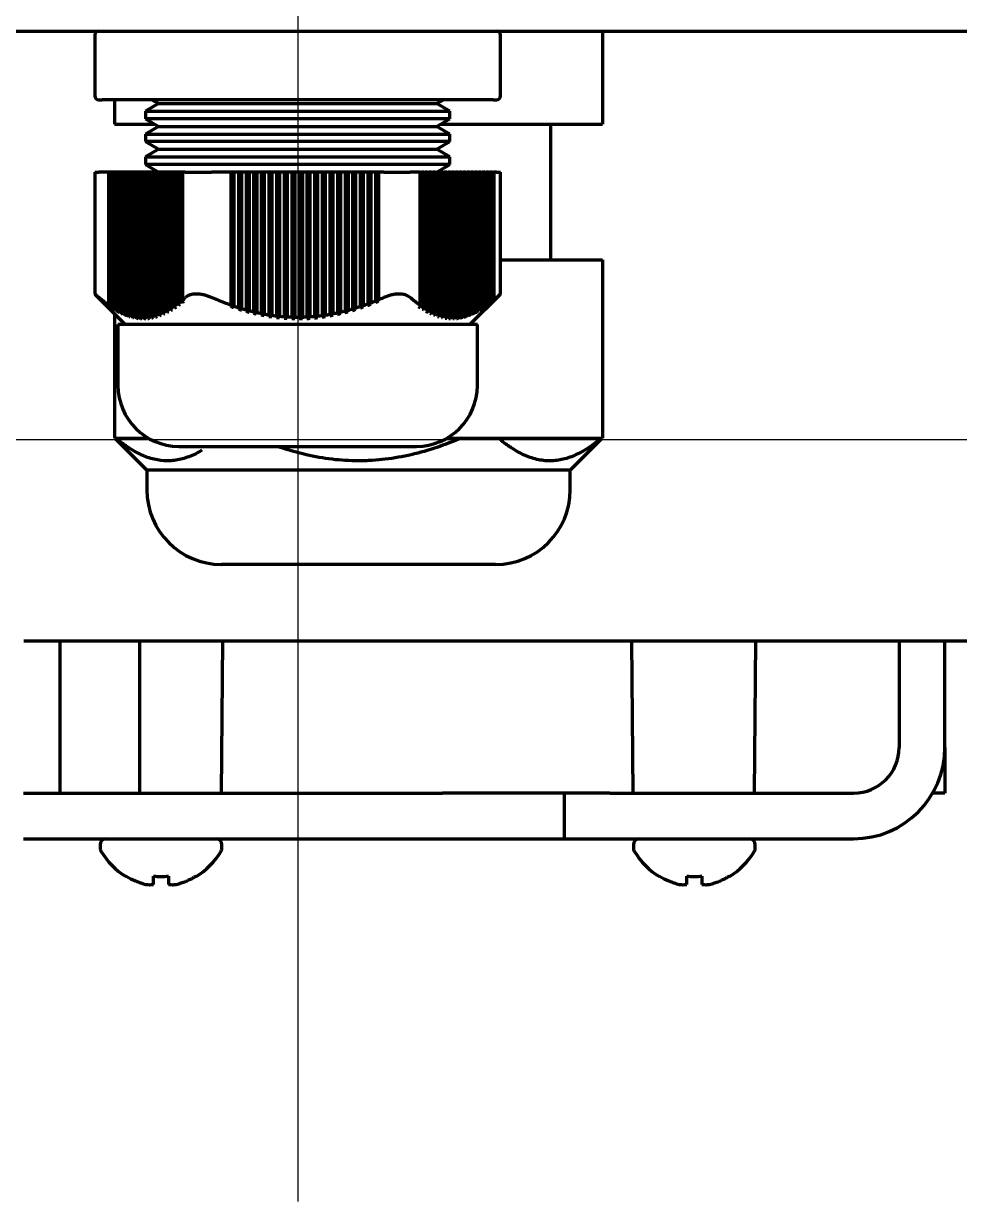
# Model space of a CAD drawing. Header units: inches. Extents: x 904 to 7172, y 213 to 5528.
# Drawn here: x 6300.6 to 6362.1, y 1959.9 to 2037.2 of the extents above; entities that cross this region are included whole.
import ezdxf

# ---------------------------------------------------------------- set-up
doc = ezdxf.new("R2010")
doc.units = ezdxf.units.IN

# ---------------------------------------------------------------- blocks, each defined once
blk = doc.blocks.new('A$C29D5572B')
at = {"color": 1}
for p, q in [((0, 50), (0, -50)), ((-50, 0), (50, 0))]:
    blk.add_line(p, q, dxfattribs=at)
blk = doc.blocks.new('A$C0F8E2EAE')
blk.add_blockref('A$C29D5572B', (0, 0))

msp = doc.modelspace()

# ---------------------------------------------------------------- linework, layer by layer
at = {"linetype": 'Continuous', "lineweight": 70}
for p, q in [((6250.639, 2036.722), (7128.639, 2036.722)), ((6305.322, 2036.472), (6305.322, 2032.472)), ((6331.955, 2032.472), (6331.955, 2036.472)), ((6338.66, 2036.722), (6338.66, 2030.622)), ((6305.572, 2032.222), (6305.807, 2032.222)), ((6311.465, 2032.222), (6305.807, 2032.222)), ((6306.617, 2032.222), (6306.617, 2030.622)), ((6309.072, 2032.222), (6309.505, 2031.972)), ((6312.981, 2032.222), (6311.465, 2032.222)), ((6324.297, 2032.222), (6312.981, 2032.222)), ((6325.812, 2032.222), (6324.297, 2032.222)), ((6331.47, 2032.222), (6325.812, 2032.222)), ((6327.773, 2031.972), (6328.206, 2032.222)), ((6331.47, 2032.222), (6331.705, 2032.222)), ((6309.505, 2031.972), (6308.639, 2031.472)), ((6308.639, 2031.472), (6308.639, 2030.972)), ((6308.639, 2031.472), (6318.639, 2031.472)), ((6309.505, 2031.972), (6327.773, 2031.972)), ((6318.639, 2031.472), (6328.639, 2031.472)), ((6328.639, 2031.472), (6327.773, 2031.972)), ((6328.639, 2030.972), (6328.639, 2031.472)), ((6328.639, 2030.972), (6308.639, 2030.972)), ((6308.639, 2030.972), (6309.505, 2030.472)), ((6327.773, 2030.472), (6328.639, 2030.972)), ((6306.617, 2030.622), (6309.245, 2030.622)), ((6309.505, 2030.472), (6308.639, 2029.972)), ((6308.639, 2029.972), (6308.639, 2029.472)), ((6308.639, 2029.972), (6318.639, 2029.972)), ((6309.505, 2030.472), (6327.773, 2030.472)), ((6318.639, 2029.972), (6328.639, 2029.972)), ((6328.639, 2029.972), (6327.773, 2030.472)), ((6328.033, 2030.622), (6338.66, 2030.622)), ((6328.639, 2029.472), (6328.639, 2029.972)), ((6335.264, 2021.722), (6335.264, 2030.622)), ((6308.639, 2029.472), (6309.505, 2028.972)), ((6328.639, 2029.472), (6308.639, 2029.472)), ((6327.773, 2028.972), (6328.639, 2029.472)), ((6309.505, 2028.972), (6308.639, 2028.472)), ((6308.639, 2028.472), (6308.639, 2027.972)), ((6308.639, 2028.472), (6318.639, 2028.472)), ((6309.505, 2028.972), (6327.773, 2028.972)), ((6318.639, 2028.472), (6328.639, 2028.472)), ((6328.639, 2028.472), (6327.773, 2028.972)), ((6328.639, 2027.972), (6328.639, 2028.472)), ((6308.639, 2027.972), (6309.505, 2027.472)), ((6328.639, 2027.972), (6308.639, 2027.972)), ((6327.773, 2027.472), (6328.639, 2027.972)), ((6305.322, 2027.472), (6305.59, 2027.472)), ((6305.322, 2027.472), (6305.322, 2019.472)), ((6306.223, 2027.472), (6305.59, 2027.472)), ((6306.31, 2027.472), (6306.223, 2027.472)), ((6306.223, 2027.472), (6306.223, 2018.747)), ((6306.323, 2027.472), (6306.31, 2027.472)), ((6306.31, 2027.472), (6306.31, 2018.653)), ((6306.473, 2027.472), (6306.323, 2027.472)), ((6306.323, 2027.472), (6306.323, 2018.678)), ((6306.56, 2027.472), (6306.473, 2027.472)), ((6306.473, 2027.472), (6306.473, 2018.581)), ((6306.573, 2027.472), (6306.56, 2027.472)), ((6306.56, 2027.472), (6306.56, 2018.486)), ((6306.723, 2027.472), (6306.573, 2027.472)), ((6306.573, 2027.472), (6306.573, 2018.52)), ((6306.81, 2027.472), (6306.723, 2027.472)), ((6306.723, 2027.472), (6306.723, 2018.434)), ((6306.823, 2027.472), (6306.81, 2027.472)), ((6306.81, 2027.472), (6306.81, 2018.337)), ((6306.973, 2027.472), (6306.823, 2027.472)), ((6306.823, 2027.472), (6306.823, 2018.38)), ((6307.06, 2027.472), (6306.973, 2027.472)), ((6306.973, 2027.472), (6306.973, 2018.305)), ((6307.073, 2027.472), (6307.06, 2027.472)), ((6307.06, 2027.472), (6307.06, 2018.208)), ((6307.223, 2027.472), (6307.073, 2027.472)), ((6307.073, 2027.472), (6307.073, 2018.259)), ((6307.31, 2027.472), (6307.223, 2027.472)), ((6307.223, 2027.472), (6307.223, 2018.196)), ((6307.323, 2027.472), (6307.31, 2027.472)), ((6307.31, 2027.472), (6307.31, 2018.098)), ((6307.473, 2027.472), (6307.323, 2027.472)), ((6307.323, 2027.472), (6307.323, 2018.158)), ((6307.56, 2027.472), (6307.473, 2027.472)), ((6307.473, 2027.472), (6307.473, 2018.106)), ((6307.573, 2027.472), (6307.56, 2027.472)), ((6307.56, 2027.472), (6307.56, 2018.008)), ((6307.723, 2027.472), (6307.573, 2027.472)), ((6307.573, 2027.472), (6307.573, 2018.076)), ((6307.81, 2027.472), (6307.723, 2027.472)), ((6307.723, 2027.472), (6307.723, 2018.037)), ((6307.823, 2027.472), (6307.81, 2027.472)), ((6307.81, 2027.472), (6307.81, 2017.938)), ((6307.973, 2027.472), (6307.823, 2027.472)), ((6307.823, 2027.472), (6307.823, 2018.016)), ((6308.06, 2027.472), (6307.973, 2027.472)), ((6307.973, 2027.472), (6307.973, 2017.989)), ((6308.073, 2027.472), (6308.06, 2027.472)), ((6308.06, 2027.472), (6308.06, 2017.89)), ((6308.223, 2027.472), (6308.073, 2027.472)), ((6308.073, 2027.472), (6308.073, 2017.976)), ((6308.31, 2027.472), (6308.223, 2027.472)), ((6308.223, 2027.472), (6308.223, 2017.962)), ((6308.323, 2027.472), (6308.31, 2027.472)), ((6308.31, 2027.472), (6308.31, 2017.862)), ((6308.473, 2027.472), (6308.323, 2027.472)), ((6308.323, 2027.472), (6308.323, 2017.957)), ((6308.56, 2027.472), (6308.473, 2027.472)), ((6308.473, 2027.472), (6308.473, 2017.956)), ((6308.573, 2027.472), (6308.56, 2027.472)), ((6308.56, 2027.472), (6308.56, 2017.856)), ((6308.723, 2027.472), (6308.573, 2027.472)), ((6308.573, 2027.472), (6308.573, 2017.96)), ((6308.81, 2027.472), (6308.723, 2027.472)), ((6308.723, 2027.472), (6308.723, 2017.971)), ((6308.823, 2027.472), (6308.81, 2027.472)), ((6308.81, 2027.472), (6308.81, 2017.871)), ((6308.973, 2027.472), (6308.823, 2027.472)), ((6308.823, 2027.472), (6308.823, 2017.983)), ((6309.06, 2027.472), (6308.973, 2027.472)), ((6308.973, 2027.472), (6308.973, 2018.008)), ((6309.073, 2027.472), (6309.06, 2027.472)), ((6309.06, 2027.472), (6309.06, 2017.908)), ((6309.223, 2027.472), (6309.073, 2027.472)), ((6309.073, 2027.472), (6309.073, 2018.028)), ((6309.31, 2027.472), (6309.223, 2027.472)), ((6309.223, 2027.472), (6309.223, 2018.065)), ((6309.323, 2027.472), (6309.31, 2027.472)), ((6309.31, 2027.472), (6309.31, 2017.966)), ((6309.473, 2027.472), (6309.323, 2027.472)), ((6309.323, 2027.472), (6309.323, 2018.093)), ((6309.56, 2027.472), (6309.473, 2027.472)), ((6309.473, 2027.472), (6309.473, 2018.142)), ((6309.573, 2027.472), (6309.56, 2027.472)), ((6309.56, 2027.472), (6309.56, 2018.044)), ((6309.723, 2027.472), (6309.573, 2027.472)), ((6309.573, 2027.472), (6309.573, 2018.179)), ((6309.81, 2027.472), (6309.723, 2027.472)), ((6309.723, 2027.472), (6309.723, 2018.24)), ((6309.823, 2027.472), (6309.81, 2027.472)), ((6309.81, 2027.472), (6309.81, 2018.143)), ((6309.973, 2027.472), (6309.823, 2027.472)), ((6309.823, 2027.472), (6309.823, 2018.285)), ((6310.06, 2027.472), (6309.973, 2027.472)), ((6309.973, 2027.472), (6309.973, 2018.358)), ((6310.073, 2027.472), (6310.06, 2027.472)), ((6310.06, 2027.472), (6310.06, 2018.261)), ((6310.223, 2027.472), (6310.073, 2027.472)), ((6310.073, 2027.472), (6310.073, 2018.411)), ((6310.31, 2027.472), (6310.223, 2027.472)), ((6310.223, 2027.472), (6310.223, 2018.495)), ((6310.323, 2027.472), (6310.31, 2027.472)), ((6310.31, 2027.472), (6310.31, 2018.399)), ((6310.473, 2027.472), (6310.323, 2027.472)), ((6310.323, 2027.472), (6310.323, 2018.555)), ((6310.56, 2027.472), (6310.473, 2027.472)), ((6310.473, 2027.472), (6310.473, 2018.65)), ((6310.573, 2027.472), (6310.56, 2027.472)), ((6310.56, 2027.472), (6310.56, 2018.556)), ((6310.723, 2027.472), (6310.573, 2027.472)), ((6310.573, 2027.472), (6310.573, 2018.717)), ((6310.81, 2027.472), (6310.723, 2027.472)), ((6310.723, 2027.472), (6310.723, 2018.824)), ((6310.823, 2027.472), (6310.81, 2027.472)), ((6310.81, 2027.472), (6310.81, 2018.73)), ((6310.973, 2027.472), (6310.823, 2027.472)), ((6310.823, 2027.472), (6310.823, 2018.898)), ((6311.06, 2027.472), (6310.973, 2027.472)), ((6310.973, 2027.472), (6310.973, 2019.014)), ((6311.073, 2027.472), (6311.06, 2027.472)), ((6311.06, 2027.472), (6311.06, 2018.922)), ((6311.248, 2027.472), (6311.073, 2027.472)), ((6311.073, 2027.472), (6311.073, 2019.095)), ((6311.248, 2027.472), (6312.981, 2027.472)), ((6314.247, 2027.472), (6312.981, 2027.472)), ((6314.447, 2027.472), (6314.247, 2027.472)), ((6314.247, 2027.472), (6314.247, 2018.747)), ((6314.747, 2027.472), (6314.447, 2027.472)), ((6314.447, 2027.472), (6314.447, 2018.678)), ((6314.947, 2027.472), (6314.747, 2027.472)), ((6314.747, 2027.472), (6314.747, 2018.581)), ((6315.247, 2027.472), (6314.947, 2027.472)), ((6314.947, 2027.472), (6314.947, 2018.52)), ((6315.447, 2027.472), (6315.247, 2027.472)), ((6315.247, 2027.472), (6315.247, 2018.434)), ((6315.747, 2027.472), (6315.447, 2027.472)), ((6315.447, 2027.472), (6315.447, 2018.38)), ((6315.947, 2027.472), (6315.747, 2027.472)), ((6315.747, 2027.472), (6315.747, 2018.305)), ((6316.247, 2027.472), (6315.947, 2027.472)), ((6315.947, 2027.472), (6315.947, 2018.259)), ((6316.447, 2027.472), (6316.247, 2027.472)), ((6316.247, 2027.472), (6316.247, 2018.196)), ((6316.447, 2027.472), (6316.447, 2018.158)), ((6316.747, 2027.472), (6316.447, 2027.472)), ((6316.947, 2027.472), (6316.747, 2027.472)), ((6316.747, 2027.472), (6316.747, 2018.106)), ((6316.947, 2027.472), (6316.947, 2018.076)), ((6317.247, 2027.472), (6316.947, 2027.472)), ((6317.447, 2027.472), (6317.247, 2027.472)), ((6317.247, 2027.472), (6317.247, 2018.037)), ((6317.447, 2027.472), (6317.447, 2018.016)), ((6317.747, 2027.472), (6317.447, 2027.472)), ((6317.947, 2027.472), (6317.747, 2027.472)), ((6317.747, 2027.472), (6317.747, 2017.989)), ((6317.947, 2027.472), (6317.947, 2017.976)), ((6318.247, 2027.472), (6317.947, 2027.472)), ((6318.447, 2027.472), (6318.247, 2027.472)), ((6318.247, 2027.472), (6318.247, 2017.962)), ((6318.747, 2027.472), (6318.447, 2027.472)), ((6318.447, 2027.472), (6318.447, 2017.957)), ((6318.947, 2027.472), (6318.747, 2027.472)), ((6318.747, 2027.472), (6318.747, 2017.956)), ((6319.247, 2027.472), (6318.947, 2027.472)), ((6318.947, 2027.472), (6318.947, 2017.96)), ((6319.447, 2027.472), (6319.247, 2027.472)), ((6319.247, 2027.472), (6319.247, 2017.971)), ((6319.747, 2027.472), (6319.447, 2027.472)), ((6319.447, 2027.472), (6319.447, 2017.983)), ((6319.947, 2027.472), (6319.747, 2027.472)), ((6319.747, 2027.472), (6319.747, 2018.008)), ((6319.947, 2027.472), (6319.947, 2018.028)), ((6320.247, 2027.472), (6319.947, 2027.472)), ((6320.447, 2027.472), (6320.247, 2027.472)), ((6320.247, 2027.472), (6320.247, 2018.065)), ((6320.447, 2027.472), (6320.447, 2018.093)), ((6320.747, 2027.472), (6320.447, 2027.472)), ((6320.947, 2027.472), (6320.747, 2027.472)), ((6320.747, 2027.472), (6320.747, 2018.142)), ((6321.247, 2027.472), (6320.947, 2027.472)), ((6320.947, 2027.472), (6320.947, 2018.179)), ((6321.447, 2027.472), (6321.247, 2027.472)), ((6321.247, 2027.472), (6321.247, 2018.24)), ((6321.747, 2027.472), (6321.447, 2027.472)), ((6321.447, 2027.472), (6321.447, 2018.285)), ((6321.947, 2027.472), (6321.747, 2027.472)), ((6321.747, 2027.472), (6321.747, 2018.358)), ((6322.247, 2027.472), (6321.947, 2027.472)), ((6321.947, 2027.472), (6321.947, 2018.411)), ((6322.447, 2027.472), (6322.247, 2027.472)), ((6322.247, 2027.472), (6322.247, 2018.495)), ((6322.747, 2027.472), (6322.447, 2027.472)), ((6322.447, 2027.472), (6322.447, 2018.555)), ((6322.947, 2027.472), (6322.747, 2027.472)), ((6322.747, 2027.472), (6322.747, 2018.65)), ((6322.947, 2027.472), (6322.947, 2018.717)), ((6323.247, 2027.472), (6322.947, 2027.472)), ((6323.447, 2027.472), (6323.247, 2027.472)), ((6323.247, 2027.472), (6323.247, 2018.824)), ((6323.747, 2027.472), (6323.447, 2027.472)), ((6323.447, 2027.472), (6323.447, 2018.898)), ((6323.947, 2027.472), (6323.747, 2027.472)), ((6323.747, 2027.472), (6323.747, 2019.014)), ((6323.947, 2027.472), (6323.947, 2019.095)), ((6324.297, 2027.472), (6323.947, 2027.472)), ((6324.297, 2027.472), (6326.029, 2027.472)), ((6326.662, 2027.472), (6326.029, 2027.472)), ((6326.675, 2027.472), (6326.662, 2027.472)), ((6326.662, 2027.472), (6326.662, 2018.747)), ((6326.675, 2027.472), (6326.762, 2027.472)), ((6326.675, 2018.584), (6326.675, 2027.472)), ((6326.912, 2027.472), (6326.762, 2027.472)), ((6326.762, 2027.472), (6326.762, 2018.678)), ((6326.925, 2027.472), (6326.912, 2027.472)), ((6326.912, 2027.472), (6326.912, 2018.581)), ((6326.925, 2027.472), (6327.012, 2027.472)), ((6326.925, 2018.424), (6326.925, 2027.472)), ((6327.162, 2027.472), (6327.012, 2027.472)), ((6327.012, 2027.472), (6327.012, 2018.52)), ((6327.175, 2027.472), (6327.162, 2027.472)), ((6327.162, 2027.472), (6327.162, 2018.434)), ((6327.175, 2027.472), (6327.262, 2027.472)), ((6327.175, 2018.283), (6327.175, 2027.472)), ((6327.412, 2027.472), (6327.262, 2027.472)), ((6327.262, 2027.472), (6327.262, 2018.38)), ((6327.425, 2027.472), (6327.412, 2027.472)), ((6327.412, 2027.472), (6327.412, 2018.305)), ((6327.425, 2027.472), (6327.512, 2027.472)), ((6327.425, 2018.161), (6327.425, 2027.472)), ((6327.662, 2027.472), (6327.512, 2027.472)), ((6327.512, 2027.472), (6327.512, 2018.259)), ((6327.675, 2027.472), (6327.662, 2027.472)), ((6327.662, 2027.472), (6327.662, 2018.196)), ((6327.675, 2027.472), (6327.762, 2027.472)), ((6327.675, 2018.059), (6327.675, 2027.472)), ((6327.912, 2027.472), (6327.762, 2027.472)), ((6327.762, 2027.472), (6327.762, 2018.158)), ((6327.925, 2027.472), (6327.912, 2027.472)), ((6327.912, 2027.472), (6327.912, 2018.106)), ((6327.925, 2027.472), (6328.012, 2027.472)), ((6327.925, 2017.977), (6327.925, 2027.472)), ((6328.162, 2027.472), (6328.012, 2027.472)), ((6328.012, 2027.472), (6328.012, 2018.076)), ((6328.175, 2027.472), (6328.162, 2027.472)), ((6328.162, 2027.472), (6328.162, 2018.037)), ((6328.175, 2027.472), (6328.262, 2027.472)), ((6328.175, 2017.916), (6328.175, 2027.472)), ((6328.412, 2027.472), (6328.262, 2027.472)), ((6328.262, 2027.472), (6328.262, 2018.016)), ((6328.425, 2027.472), (6328.412, 2027.472)), ((6328.412, 2027.472), (6328.412, 2017.989)), ((6328.425, 2027.472), (6328.512, 2027.472)), ((6328.425, 2017.876), (6328.425, 2027.472)), ((6328.662, 2027.472), (6328.512, 2027.472)), ((6328.512, 2027.472), (6328.512, 2017.976)), ((6328.675, 2027.472), (6328.662, 2027.472)), ((6328.662, 2027.472), (6328.662, 2017.962)), ((6328.675, 2027.472), (6328.762, 2027.472)), ((6328.675, 2017.857), (6328.675, 2027.472)), ((6328.912, 2027.472), (6328.762, 2027.472)), ((6328.762, 2027.472), (6328.762, 2017.957)), ((6328.925, 2027.472), (6328.912, 2027.472)), ((6328.912, 2027.472), (6328.912, 2017.956)), ((6328.925, 2027.472), (6329.012, 2027.472)), ((6328.925, 2017.86), (6328.925, 2027.472)), ((6329.162, 2027.472), (6329.012, 2027.472)), ((6329.012, 2027.472), (6329.012, 2017.96)), ((6329.175, 2027.472), (6329.162, 2027.472)), ((6329.162, 2027.472), (6329.162, 2017.971)), ((6329.175, 2027.472), (6329.262, 2027.472)), ((6329.175, 2017.884), (6329.175, 2027.472)), ((6329.412, 2027.472), (6329.262, 2027.472)), ((6329.262, 2027.472), (6329.262, 2017.983)), ((6329.425, 2027.472), (6329.412, 2027.472)), ((6329.412, 2027.472), (6329.412, 2018.008)), ((6329.425, 2027.472), (6329.512, 2027.472)), ((6329.425, 2017.929), (6329.425, 2027.472)), ((6329.662, 2027.472), (6329.512, 2027.472)), ((6329.512, 2027.472), (6329.512, 2018.028)), ((6329.675, 2027.472), (6329.662, 2027.472)), ((6329.662, 2027.472), (6329.662, 2018.065)), ((6329.675, 2027.472), (6329.762, 2027.472)), ((6329.675, 2017.995), (6329.675, 2027.472)), ((6329.912, 2027.472), (6329.762, 2027.472)), ((6329.762, 2027.472), (6329.762, 2018.093)), ((6329.925, 2027.472), (6329.912, 2027.472)), ((6329.912, 2027.472), (6329.912, 2018.142)), ((6329.925, 2027.472), (6330.012, 2027.472)), ((6329.925, 2018.081), (6329.925, 2027.472)), ((6330.162, 2027.472), (6330.012, 2027.472)), ((6330.012, 2027.472), (6330.012, 2018.179)), ((6330.175, 2027.472), (6330.162, 2027.472)), ((6330.162, 2027.472), (6330.162, 2018.24)), ((6330.175, 2027.472), (6330.262, 2027.472)), ((6330.175, 2018.188), (6330.175, 2027.472)), ((6330.412, 2027.472), (6330.262, 2027.472)), ((6330.262, 2027.472), (6330.262, 2018.285)), ((6330.425, 2027.472), (6330.412, 2027.472)), ((6330.412, 2027.472), (6330.412, 2018.358)), ((6330.425, 2027.472), (6330.512, 2027.472)), ((6330.425, 2018.314), (6330.425, 2027.472)), ((6330.662, 2027.472), (6330.512, 2027.472)), ((6330.512, 2027.472), (6330.512, 2018.411)), ((6330.675, 2027.472), (6330.662, 2027.472)), ((6330.662, 2027.472), (6330.662, 2018.495)), ((6330.675, 2027.472), (6330.762, 2027.472)), ((6330.675, 2018.46), (6330.675, 2027.472)), ((6330.912, 2027.472), (6330.762, 2027.472)), ((6330.762, 2027.472), (6330.762, 2018.555)), ((6330.925, 2027.472), (6330.912, 2027.472)), ((6330.912, 2027.472), (6330.912, 2018.65)), ((6330.925, 2027.472), (6331.012, 2027.472)), ((6330.925, 2018.624), (6330.925, 2027.472)), ((6331.162, 2027.472), (6331.012, 2027.472)), ((6331.012, 2027.472), (6331.012, 2018.717)), ((6331.175, 2027.472), (6331.162, 2027.472)), ((6331.162, 2027.472), (6331.162, 2018.824)), ((6331.175, 2027.472), (6331.262, 2027.472)), ((6331.175, 2018.805), (6331.175, 2027.472)), ((6331.412, 2027.472), (6331.262, 2027.472)), ((6331.262, 2027.472), (6331.262, 2018.898)), ((6331.425, 2027.472), (6331.412, 2027.472)), ((6331.412, 2027.472), (6331.412, 2019.014)), ((6331.425, 2027.472), (6331.512, 2027.472)), ((6331.425, 2019.003), (6331.425, 2027.472)), ((6331.687, 2027.472), (6331.512, 2027.472)), ((6331.512, 2027.472), (6331.512, 2019.095)), ((6331.687, 2027.472), (6331.955, 2027.472)), ((6331.955, 2019.472), (6331.955, 2027.472)), ((6331.955, 2021.722), (6338.66, 2021.722)), ((6338.66, 2021.722), (6338.66, 2010.022)), ((6305.322, 2019.472), (6307.322, 2017.472)), ((6323.947, 2019.003), (6323.947, 2019.095)), ((6329.955, 2017.472), (6331.955, 2019.472)), ((6306.223, 2018.747), (6306.31, 2018.653)), ((6306.323, 2018.678), (6306.41, 2018.584)), ((6306.473, 2018.581), (6306.56, 2018.486)), ((6306.573, 2018.52), (6306.66, 2018.424)), ((6306.723, 2018.434), (6306.81, 2018.337)), ((6306.823, 2018.38), (6306.91, 2018.283)), ((6306.973, 2018.305), (6307.06, 2018.208)), ((6310.06, 2018.261), (6309.973, 2018.358)), ((6310.16, 2018.314), (6310.073, 2018.411)), ((6310.31, 2018.399), (6310.223, 2018.495)), ((6310.41, 2018.46), (6310.323, 2018.555)), ((6310.56, 2018.556), (6310.473, 2018.65)), ((6310.66, 2018.624), (6310.573, 2018.717)), ((6310.81, 2018.73), (6310.723, 2018.824)), ((6314.247, 2018.747), (6314.247, 2018.653)), ((6314.447, 2018.678), (6314.447, 2018.584)), ((6314.747, 2018.581), (6314.747, 2018.486)), ((6314.947, 2018.52), (6314.947, 2018.424)), ((6315.247, 2018.434), (6315.247, 2018.337)), ((6315.447, 2018.38), (6315.447, 2018.283)), ((6315.747, 2018.305), (6315.747, 2018.208)), ((6321.747, 2018.261), (6321.747, 2018.358)), ((6321.947, 2018.314), (6321.947, 2018.411)), ((6322.247, 2018.399), (6322.247, 2018.495)), ((6322.447, 2018.46), (6322.447, 2018.555)), ((6322.747, 2018.556), (6322.747, 2018.65)), ((6322.947, 2018.624), (6322.947, 2018.717)), ((6323.247, 2018.73), (6323.247, 2018.824)), ((6323.447, 2018.805), (6323.447, 2018.898)), ((6323.747, 2018.922), (6323.747, 2019.014)), ((6326.662, 2018.747), (6326.575, 2018.653)), ((6326.762, 2018.678), (6326.675, 2018.584)), ((6326.912, 2018.581), (6326.825, 2018.486)), ((6327.012, 2018.52), (6326.925, 2018.424)), ((6327.162, 2018.434), (6327.075, 2018.337)), ((6327.262, 2018.38), (6327.175, 2018.283)), ((6327.412, 2018.305), (6327.325, 2018.208)), ((6330.325, 2018.261), (6330.412, 2018.358)), ((6330.425, 2018.314), (6330.512, 2018.411)), ((6330.575, 2018.399), (6330.662, 2018.495)), ((6330.675, 2018.46), (6330.762, 2018.555)), ((6330.825, 2018.556), (6330.912, 2018.65)), ((6330.925, 2018.624), (6331.012, 2018.717)), ((6331.075, 2018.73), (6331.162, 2018.824)), ((6306.617, 2018.177), (6306.617, 2010.022)), ((6307.073, 2018.259), (6307.16, 2018.161)), ((6307.223, 2018.196), (6307.31, 2018.098)), ((6307.323, 2018.158), (6307.41, 2018.059)), ((6307.473, 2018.106), (6307.56, 2018.008)), ((6307.573, 2018.076), (6307.66, 2017.977)), ((6307.723, 2018.037), (6307.81, 2017.938)), ((6307.823, 2018.016), (6307.91, 2017.916)), ((6307.973, 2017.989), (6308.06, 2017.89)), ((6308.073, 2017.976), (6308.16, 2017.876)), ((6308.223, 2017.962), (6308.31, 2017.862)), ((6308.323, 2017.957), (6308.41, 2017.857)), ((6308.473, 2017.956), (6308.56, 2017.856)), ((6308.573, 2017.96), (6308.66, 2017.86)), ((6308.81, 2017.871), (6308.723, 2017.971)), ((6308.91, 2017.884), (6308.823, 2017.983)), ((6309.06, 2017.908), (6308.973, 2018.008)), ((6309.16, 2017.929), (6309.073, 2018.028)), ((6309.31, 2017.966), (6309.223, 2018.065)), ((6309.41, 2017.995), (6309.323, 2018.093)), ((6309.56, 2018.044), (6309.473, 2018.142)), ((6309.66, 2018.081), (6309.573, 2018.179)), ((6309.81, 2018.143), (6309.723, 2018.24)), ((6309.91, 2018.188), (6309.823, 2018.285)), ((6315.947, 2018.259), (6315.947, 2018.161)), ((6316.247, 2018.196), (6316.247, 2018.098)), ((6316.447, 2018.158), (6316.447, 2018.059)), ((6316.747, 2018.106), (6316.747, 2018.008)), ((6316.947, 2018.076), (6316.947, 2017.977)), ((6317.247, 2018.037), (6317.247, 2017.938)), ((6317.447, 2018.016), (6317.447, 2017.916)), ((6317.747, 2017.989), (6317.747, 2017.89)), ((6317.947, 2017.976), (6317.947, 2017.876)), ((6318.247, 2017.962), (6318.247, 2017.862)), ((6318.447, 2017.957), (6318.447, 2017.857)), ((6318.747, 2017.956), (6318.747, 2017.856)), ((6318.947, 2017.96), (6318.947, 2017.86)), ((6319.247, 2017.971), (6319.247, 2017.871)), ((6319.447, 2017.884), (6319.447, 2017.983)), ((6319.747, 2017.908), (6319.747, 2018.008)), ((6319.947, 2017.929), (6319.947, 2018.028)), ((6320.247, 2017.966), (6320.247, 2018.065)), ((6320.447, 2017.995), (6320.447, 2018.093)), ((6320.747, 2018.044), (6320.747, 2018.142)), ((6320.947, 2018.081), (6320.947, 2018.179)), ((6321.247, 2018.143), (6321.247, 2018.24)), ((6321.447, 2018.188), (6321.447, 2018.285)), ((6327.512, 2018.259), (6327.425, 2018.161)), ((6327.662, 2018.196), (6327.575, 2018.098)), ((6327.762, 2018.158), (6327.675, 2018.059)), ((6327.912, 2018.106), (6327.825, 2018.008)), ((6328.012, 2018.076), (6327.925, 2017.977)), ((6328.162, 2018.037), (6328.075, 2017.938)), ((6328.262, 2018.016), (6328.175, 2017.916)), ((6328.412, 2017.989), (6328.325, 2017.89)), ((6328.512, 2017.976), (6328.425, 2017.876)), ((6328.662, 2017.962), (6328.575, 2017.862)), ((6328.762, 2017.957), (6328.675, 2017.857)), ((6328.912, 2017.956), (6328.825, 2017.856)), ((6329.012, 2017.96), (6328.925, 2017.86)), ((6329.075, 2017.871), (6329.162, 2017.971)), ((6329.175, 2017.884), (6329.262, 2017.983)), ((6329.325, 2017.908), (6329.412, 2018.008)), ((6329.425, 2017.929), (6329.512, 2018.028)), ((6329.575, 2017.966), (6329.662, 2018.065)), ((6329.675, 2017.995), (6329.762, 2018.093)), ((6329.825, 2018.044), (6329.912, 2018.142)), ((6329.925, 2018.081), (6330.012, 2018.179)), ((6330.075, 2018.143), (6330.162, 2018.24)), ((6330.175, 2018.188), (6330.262, 2018.285)), ((6330.439, 2017.472), (6306.839, 2017.472)), ((6306.839, 2017.472), (6306.839, 2013.472)), ((6330.439, 2013.472), (6330.439, 2017.472)), ((6306.617, 2010.022), (6308.815, 2010.022)), ((6306.639, 2010.022), (6308.739, 2007.922)), ((6328.463, 2010.022), (6338.66, 2010.022)), ((6336.539, 2007.922), (6338.639, 2010.022)), ((6310.839, 2009.472), (6326.439, 2009.472)), ((6308.739, 2007.922), (6308.739, 2006.622)), ((6334.676, 2007.922), (6308.739, 2007.922)), ((6336.539, 2007.922), (6334.676, 2007.922)), ((6336.539, 2006.622), (6336.539, 2007.922)), ((6331.639, 2001.722), (6313.639, 2001.722)), ((6300.65, 1996.722), (6662.643, 1996.722)), ((6303.014, 1996.722), (6303.014, 1986.722)), ((6308.264, 1986.722), (6308.264, 1996.722)), ((6313.639, 1986.722), (6313.726, 1996.722)), ((6340.551, 1996.722), (6340.639, 1986.722)), ((6348.639, 1986.722), (6348.726, 1996.722)), ((6358.139, 1996.722), (6358.139, 1989.722)), ((6361.139, 1989.722), (6361.139, 1996.722)), ((6361.139, 1989.722), (6361.139, 1986.722)), ((6300.639, 1986.722), (6328.139, 1986.722)), ((6336.139, 1986.722), (6328.139, 1986.722)), ((6339.139, 1986.722), (6336.139, 1986.722)), ((6336.139, 1986.722), (6336.139, 1983.722)), ((6339.139, 1986.722), (6355.139, 1986.722)), ((6361.139, 1986.722), (6360.335, 1986.722)), ((6300.639, 1983.722), (6328.139, 1983.722)), ((6328.139, 1983.722), (6336.139, 1983.722)), ((6336.139, 1983.722), (6339.139, 1983.722)), ((6339.139, 1983.722), (6355.139, 1983.722)), ((6305.668, 1983.322), (6305.668, 1983.122)), ((6313.668, 1983.122), (6313.668, 1983.322)), ((6340.688, 1983.322), (6340.688, 1983.122)), ((6348.688, 1983.122), (6348.688, 1983.322)), ((6307.368, 1981.244), (6307.368, 1981.277)), ((6311.968, 1981.277), (6311.968, 1981.244)), ((6342.388, 1981.244), (6342.388, 1981.277)), ((6346.988, 1981.277), (6346.988, 1981.244))]:
    msp.add_line(p, q, dxfattribs=at)
for centre, radius, start, end in [((6305.572, 2036.472), 0.25, 90, 180), ((6331.705, 2036.472), 0.25, 0, 90), ((6305.572, 2032.472), 0.25, 180, 270), ((6331.705, 2032.472), 0.25, 270, 0), ((6316.28, 2037.778), 20.195, 292.30992, 293.3875), ((6319.79, 2034.426), 16.719, 250.63466, 251.35957), ((6319.583, 2034.017), 16.176, 251.48737, 252.6044), ((6319.433, 2033.33), 15.566, 252.48018, 253.25053), ((6319.273, 2033.006), 15.119, 253.36989, 254.55289), ((6319.158, 2032.382), 14.579, 254.43845, 255.25276), ((6319.04, 2032.139), 14.22, 255.36162, 256.60747), ((6318.269, 2032.007), 14.085, 283.03772, 284.29368), ((6318.158, 2032.237), 14.429, 284.40058, 285.22204), ((6318.048, 2032.851), 14.957, 285.10946, 286.30327), ((6317.896, 2033.161), 15.389, 286.42101, 287.19887), ((6317.752, 2033.837), 15.987, 287.07615, 288.20439), ((6317.553, 2034.231), 16.514, 288.33093, 289.06352), ((6317.371, 2034.971), 17.183, 288.93275, 289.9937), ((6317.118, 2035.454), 17.811, 290.12703, 290.81377), ((6316.895, 2036.258), 18.556, 290.67692, 291.67032), ((6316.579, 2036.833), 19.292, 291.8086, 292.44982), ((6318.955, 2031.577), 13.749, 256.50495, 257.36055), ((6318.873, 2031.411), 13.473, 257.45682, 258.76058), ((6318.814, 2030.911), 13.068, 258.67206, 259.565), ((6318.76, 2030.819), 12.871, 259.64666, 261.00147), ((6318.722, 2030.381), 12.53, 260.92893, 261.85391), ((6318.691, 2030.359), 12.406, 261.91912, 263.31625), ((6318.67, 2029.983), 12.129, 263.26141, 264.2119), ((6318.654, 2030.03), 12.075, 264.25908, 265.68811), ((6318.646, 2029.716), 11.86, 265.65233, 266.62074), ((6318.641, 2029.83), 11.874, 266.64869, 268.09783), ((6318.639, 2029.577), 11.722, 268.08205, 269.05996), ((6318.639, 2029.757), 11.802, 269.06798, 270.52451), ((6318.638, 2029.567), 11.711, 270.52912, 271.50777), ((6318.637, 2029.809), 11.853, 271.49541, 272.94669), ((6318.633, 2029.683), 11.828, 272.97133, 273.94194), ((6318.626, 2029.988), 12.032, 273.90947, 275.34272), ((6318.613, 2029.929), 12.074, 275.38675, 276.3408), ((6318.595, 2030.295), 12.341, 276.28908, 277.69233), ((6318.566, 2030.305), 12.453, 277.75461, 278.68437), ((6318.532, 2030.732), 12.783, 278.61469, 279.97725), ((6318.482, 2030.813), 12.968, 280.05628, 280.955), ((6318.427, 2031.302), 13.362, 280.86904, 282.18189), ((6318.35, 2031.456), 13.625, 282.27585, 283.13803), ((6310.839, 2013.472), 4, 180, 270), ((6326.439, 2013.472), 4, 270, 0), ((6313.639, 2006.622), 4.9, 180, 270), ((6331.639, 2006.622), 4.9, 270, 0), ((6355.139, 1989.722), 3, 270, 0), ((6355.139, 1989.722), 6, 270, 0), ((6306.068, 1983.322), 0.4, 90, 180), ((6313.268, 1983.322), 0.4, 0, 90), ((6341.088, 1983.322), 0.4, 90, 180), ((6348.288, 1983.322), 0.4, 0, 90), ((6306.068, 1983.122), 0.4, 180, 210.30118), ((6309.867, 1985.342), 4.8, 210.30118, 238.62729), ((6309.469, 1985.342), 4.8, 301.37271, 329.69882), ((6313.268, 1983.122), 0.4, 329.69882, 0), ((6341.088, 1983.122), 0.4, 180, 210.30118), ((6344.887, 1985.342), 4.8, 210.30118, 238.62729), ((6344.489, 1985.342), 4.8, 301.37271, 329.69882), ((6348.288, 1983.122), 0.4, 329.69882, 0)]:
    msp.add_arc(centre, radius, start, end, dxfattribs=at)
for centre, major_axis, ratio, start_param, end_param in [((6307.24, 2037.778), (0, 20.195), 0.5, 3.530974, 3.549782), ((6420.969, 2158.238), (0, -188.318), 0.866025, 5.54379, 5.544508), ((6221.616, 2158.238), (0, -188.318), 0.866025, 0.738677, 0.739395), ((6327.679, 2037.778), (0, -20.195), 0.5, 0.389382, 0.408189), ((6309.082, 2034.426), (0, 16.719), 0.5, 2.803604, 2.816256), ((6308.892, 2034.017), (0, 16.176), 0.5, 2.818486, 2.837982), ((6308.903, 2033.33), (0, 15.566), 0.5, 2.835814, 2.849259), ((6308.737, 2033.006), (0, 15.119), 0.5, 2.851342, 2.87199), ((6308.766, 2032.382), (0, 14.579), 0.5, 2.869992, 2.884205), ((6308.62, 2032.139), (0, 14.22), 0.5, 2.886105, 2.907849), ((6308.235, 2032.007), (0, 14.085), 0.5, 3.369144, 3.391064), ((6308.266, 2032.237), (0, 14.429), 0.5, 3.39293, 3.407267), ((6308.124, 2032.851), (0, 14.957), 0.5, 3.405302, 3.426138), ((6308.135, 2033.161), (0, 15.389), 0.5, 3.428193, 3.44177), ((6307.976, 2033.837), (0, 15.987), 0.5, 3.439628, 3.459319), ((6307.963, 2034.231), (0, 16.514), 0.5, 3.461528, 3.474314), ((6307.786, 2034.971), (0, 17.183), 0.5, 3.472031, 3.490549), ((6307.746, 2035.454), (0, 17.811), 0.5, 3.492876, 3.504862), ((6307.547, 2036.258), (0, 18.556), 0.5, 3.502473, 3.519811), ((6442.528, 2183.117), (0, -223.821), 0.866025, 5.536148, 5.536757), ((6428.827, 2167.303), (0, -201.268), 0.866025, 5.540672, 5.541346), ((6307.477, 2036.833), (0, 19.292), 0.5, 3.522224, 3.533416), ((6329.347, 2034.426), (0, -16.719), 0.5, 5.945196, 5.957848), ((6329.33, 2034.017), (0, -16.176), 0.5, 5.960079, 5.979575), ((6329.168, 2033.33), (0, -15.566), 0.5, 5.977407, 5.990852), ((6329.175, 2033.006), (0, -15.119), 0.5, 5.992935, 6.013582), ((6329.031, 2032.382), (0, -14.579), 0.5, 6.011585, 6.025797), ((6329.059, 2032.139), (0, -14.22), 0.5, 6.027697, 6.049442), ((6328.673, 2032.007), (0, -14.085), 0.5, 0.227551, 0.249472), ((6328.531, 2032.237), (0, -14.429), 0.5, 0.251338, 0.265675), ((6328.562, 2032.851), (0, -14.957), 0.5, 0.26371, 0.284546), ((6328.4, 2033.161), (0, -15.389), 0.5, 0.286601, 0.300177), ((6328.414, 2033.837), (0, -15.987), 0.5, 0.298035, 0.317727), ((6328.228, 2034.231), (0, -16.514), 0.5, 0.319935, 0.332721), ((6328.224, 2034.971), (0, -17.183), 0.5, 0.330439, 0.348956), ((6328.011, 2035.454), (0, -17.811), 0.5, 0.351283, 0.363269), ((6199.557, 2183.117), (0, -223.821), 0.866025, 0.746428, 0.747037), ((6327.986, 2036.258), (0, -18.556), 0.5, 0.36088, 0.378218), ((6213.558, 2167.303), (0, -201.268), 0.866025, 0.741839, 0.742513), ((6327.742, 2036.833), (0, -19.292), 0.5, 0.380632, 0.391823), ((6308.664, 2031.577), (0, 13.749), 0.5, 2.90606, 2.920993), ((6308.537, 2031.411), (0, 13.473), 0.5, 2.922673, 2.945428), ((6308.594, 2030.911), (0, 13.068), 0.5, 2.943883, 2.959468), ((6308.48, 2030.819), (0, 12.871), 0.5, 2.960893, 2.984539), ((6308.548, 2030.381), (0, 12.53), 0.5, 2.983273, 2.999417), ((6308.445, 2030.359), (0, 12.406), 0.5, 3.000555, 3.024939), ((6308.522, 2029.983), (0, 12.129), 0.5, 3.023982, 3.040571), ((6308.427, 2030.03), (0, 12.075), 0.5, 3.041395, 3.066336), ((6308.51, 2029.716), (0, 11.86), 0.5, 3.065712, 3.082613), ((6308.421, 2029.83), (0, 11.874), 0.5, 3.083101, 3.108394), ((6308.506, 2029.577), (0, 11.722), 0.5, 3.108118, 3.125186), ((6308.419, 2029.757), (0, 11.802), 0.5, 3.125326, 3.150747), ((6308.506, 2029.567), (0, 11.711), 0.5, 3.150828, 3.167908), ((6308.419, 2029.809), (0, 11.853), 0.5, 3.167692, 3.193022), ((6308.504, 2029.683), (0, 11.828), 0.5, 3.193452, 3.210392), ((6308.413, 2029.988), (0, 12.032), 0.5, 3.209826, 3.234841), ((6308.493, 2029.929), (0, 12.074), 0.5, 3.235609, 3.252261), ((6308.398, 2030.295), (0, 12.341), 0.5, 3.251358, 3.275849), ((6308.47, 2030.305), (0, 12.453), 0.5, 3.276936, 3.293163), ((6308.366, 2030.732), (0, 12.783), 0.5, 3.291947, 3.315729), ((6308.428, 2030.813), (0, 12.968), 0.5, 3.317108, 3.332793), ((6308.314, 2031.302), (0, 13.362), 0.5, 3.331293, 3.354207), ((6308.362, 2031.456), (0, 13.625), 0.5, 3.355847, 3.370895), ((6328.929, 2031.577), (0, -13.749), 0.5, 6.047652, 6.062585), ((6328.975, 2031.411), (0, -13.473), 0.5, 6.064266, 6.08702), ((6328.859, 2030.911), (0, -13.068), 0.5, 6.085476, 6.10106), ((6328.918, 2030.819), (0, -12.871), 0.5, 6.102485, 6.126131), ((6328.813, 2030.381), (0, -12.53), 0.5, 6.124865, 6.141009), ((6328.884, 2030.359), (0, -12.406), 0.5, 6.142147, 6.166532), ((6328.787, 2029.983), (0, -12.129), 0.5, 6.165575, 6.182164), ((6328.866, 2030.03), (0, -12.075), 0.5, 6.182987, 6.207929), ((6328.775, 2029.716), (0, -11.86), 0.5, 6.207304, 6.224206), ((6328.859, 2029.83), (0, -11.874), 0.5, 6.224694, 6.249986), ((6328.771, 2029.577), (0, -11.722), 0.5, 6.249711, 6.266779), ((6328.858, 2029.757), (0, -11.802), 0.5, 6.266918, 6.29234), ((6328.771, 2029.567), (0, -11.711), 0.5, 0.009235, 0.026316), ((6328.857, 2029.809), (0, -11.853), 0.5, 0.0261, 0.051429), ((6328.769, 2029.683), (0, -11.828), 0.5, 0.051859, 0.0688), ((6328.851, 2029.988), (0, -12.032), 0.5, 0.068233, 0.093248), ((6328.758, 2029.929), (0, -12.074), 0.5, 0.094016, 0.110668), ((6328.836, 2030.295), (0, -12.341), 0.5, 0.109765, 0.134256), ((6328.735, 2030.305), (0, -12.453), 0.5, 0.135344, 0.151571), ((6328.804, 2030.732), (0, -12.783), 0.5, 0.150355, 0.174136), ((6328.693, 2030.813), (0, -12.968), 0.5, 0.175515, 0.191201), ((6328.752, 2031.302), (0, -13.362), 0.5, 0.189701, 0.212614), ((6328.627, 2031.456), (0, -13.625), 0.5, 0.214254, 0.229302)]:
    msp.add_ellipse(centre, major_axis=major_axis, ratio=ratio, start_param=start_param, end_param=end_param, dxfattribs=at)
for points, knots in [([(6305.322, 2019.472), (6305.322, 2019.472), (6305.322, 2019.472), (6305.323, 2019.472), (6305.329, 2019.467), (6305.352, 2019.446), (6305.37, 2019.431), (6305.399, 2019.406), (6305.406, 2019.401), (6305.419, 2019.39), (6305.439, 2019.372), (6305.462, 2019.353), (6305.511, 2019.31), (6305.549, 2019.278), (6305.59, 2019.242)], [0, 0, 0, 0, 0.000062, 0.000062, 0.250047, 0.250047, 0.500031, 0.500031, 0.562527, 0.562527, 0.625023, 0.750016, 0.750016, 1, 1, 1, 1]), ([(6312.981, 2019.242), (6312.897, 2019.278), (6312.814, 2019.31), (6312.645, 2019.367), (6312.56, 2019.391), (6312.453, 2019.416), (6312.432, 2019.421), (6312.389, 2019.43), (6312.326, 2019.442), (6312.263, 2019.451), (6312.14, 2019.466), (6312.06, 2019.472), (6311.962, 2019.472), (6311.942, 2019.471), (6311.904, 2019.47), (6311.847, 2019.467), (6311.793, 2019.461), (6311.687, 2019.446), (6311.621, 2019.431), (6311.543, 2019.406), (6311.528, 2019.401), (6311.498, 2019.39), (6311.454, 2019.373), (6311.414, 2019.353), (6311.337, 2019.31), (6311.29, 2019.278), (6311.248, 2019.242)], [0, 0, 0, 0, 0.125, 0.125, 0.25, 0.25, 0.28125, 0.28125, 0.3125, 0.375, 0.375, 0.5, 0.5, 0.53125, 0.53125, 0.5625, 0.625, 0.625, 0.75, 0.75, 0.78125, 0.78125, 0.8125, 0.875, 0.875, 1, 1, 1, 1]), ([(6326.029, 2019.242), (6325.987, 2019.278), (6325.941, 2019.31), (6325.838, 2019.367), (6325.781, 2019.391), (6325.704, 2019.416), (6325.688, 2019.421), (6325.656, 2019.43), (6325.607, 2019.442), (6325.555, 2019.451), (6325.45, 2019.466), (6325.376, 2019.472), (6325.278, 2019.472), (6325.258, 2019.471), (6325.218, 2019.47), (6325.158, 2019.467), (6325.097, 2019.461), (6324.973, 2019.446), (6324.889, 2019.431), (6324.783, 2019.406), (6324.761, 2019.401), (6324.718, 2019.39), (6324.654, 2019.373), (6324.591, 2019.353), (6324.464, 2019.31), (6324.38, 2019.278), (6324.297, 2019.242)], [0, 0, 0, 0, 0.125, 0.125, 0.25, 0.25, 0.28125, 0.28125, 0.3125, 0.375, 0.375, 0.5, 0.5, 0.53125, 0.53125, 0.5625, 0.625, 0.625, 0.75, 0.75, 0.78125, 0.78125, 0.8125, 0.875, 0.875, 1, 1, 1, 1]), ([(6331.687, 2019.242), (6331.728, 2019.278), (6331.766, 2019.31), (6331.832, 2019.367), (6331.86, 2019.391), (6331.889, 2019.416), (6331.895, 2019.421), (6331.905, 2019.43), (6331.919, 2019.442), (6331.931, 2019.451), (6331.948, 2019.467), (6331.955, 2019.472), (6331.955, 2019.472)], [0, 0, 0, 0, 0.250016, 0.250016, 0.500031, 0.500031, 0.562535, 0.562535, 0.625039, 0.750047, 0.750047, 1, 1, 1, 1]), ([(6312.354, 2009.217), (6312.175, 2009.11), (6311.994, 2009.014), (6311.531, 2008.799), (6311.247, 2008.697), (6310.814, 2008.593), (6310.669, 2008.566), (6310.486, 2008.544), (6310.449, 2008.54), (6310.376, 2008.534), (6310.339, 2008.531), (6310.229, 2008.524), (6310.155, 2008.522), (6309.79, 2008.522), (6309.5, 2008.557), (6308.926, 2008.693), (6308.642, 2008.794), (6308.078, 2009.055), (6307.799, 2009.214), (6307.452, 2009.445), (6307.382, 2009.493), (6307.244, 2009.592), (6307.176, 2009.642), (6306.97, 2009.798), (6306.834, 2009.908), (6306.699, 2010.022)], [0, 0, 0, 0, 0.097235, 0.097235, 0.247696, 0.247696, 0.322926, 0.322926, 0.341734, 0.341734, 0.360542, 0.360542, 0.398157, 0.398157, 0.548618, 0.548618, 0.699078, 0.699078, 0.849539, 0.849539, 0.887154, 0.887154, 0.92477, 0.92477, 1, 1, 1, 1]), ([(6329.402, 2010.022), (6328.863, 2009.794), (6328.319, 2009.586), (6327.22, 2009.219), (6326.664, 2009.06), (6325.539, 2008.799), (6324.97, 2008.697), (6324.104, 2008.593), (6323.813, 2008.566), (6323.448, 2008.544), (6323.374, 2008.54), (6323.228, 2008.534), (6323.154, 2008.531), (6322.934, 2008.524), (6322.787, 2008.522), (6322.056, 2008.522), (6321.477, 2008.557), (6320.329, 2008.693), (6319.76, 2008.794), (6318.633, 2009.055), (6318.074, 2009.214), (6317.463, 2009.418), (6317.408, 2009.436), (6317.353, 2009.455)], [0, 0, 0, 0, 0.14086, 0.14086, 0.28172, 0.28172, 0.42258, 0.42258, 0.49301, 0.49301, 0.510617, 0.510617, 0.528225, 0.528225, 0.56344, 0.56344, 0.7043, 0.7043, 0.84516, 0.84516, 0.98602, 0.98602, 1, 1, 1, 1]), ([(6338.578, 2010.022), (6338.309, 2009.794), (6338.037, 2009.587), (6337.489, 2009.221), (6337.212, 2009.062), (6336.652, 2008.801), (6336.369, 2008.699), (6335.795, 2008.56), (6335.505, 2008.523), (6335.174, 2008.522), (6335.137, 2008.522), (6335.064, 2008.524), (6334.954, 2008.529), (6334.844, 2008.538), (6334.626, 2008.564), (6334.481, 2008.589), (6334.048, 2008.691), (6333.762, 2008.792), (6333.196, 2009.053), (6332.915, 2009.213), (6332.602, 2009.422), (6332.567, 2009.445), (6332.498, 2009.493), (6332.394, 2009.566), (6332.153, 2009.743), (6331.949, 2009.907), (6331.814, 2010.022)], [0, 0, 0, 0, 0.125, 0.125, 0.25, 0.25, 0.375, 0.375, 0.5, 0.5, 0.515625, 0.515625, 0.53125, 0.5625, 0.5625, 0.625, 0.625, 0.75, 0.75, 0.875, 0.875, 0.890625, 0.890625, 0.90625, 0.9375, 1, 1, 1, 1]), ([(6307.368, 1981.277), (6307.571, 1981.152), (6307.781, 1981.044), (6308.106, 1980.907), (6308.216, 1980.865), (6308.439, 1980.789), (6308.553, 1980.755), (6308.668, 1980.726)], [0, 0, 0, 0, 0.5, 0.5, 0.75, 0.75, 1, 1, 1, 1]), ([(6310.168, 1981.277), (6310.168, 1981.152), (6310.168, 1981.044), (6310.168, 1980.907), (6310.168, 1980.865), (6310.168, 1980.789), (6310.168, 1980.755), (6310.168, 1980.726)], [0, 0, 0, 0, 0.5, 0.5, 0.75, 0.75, 1, 1, 1, 1]), ([(6342.388, 1981.277), (6342.591, 1981.152), (6342.801, 1981.044), (6343.126, 1980.907), (6343.236, 1980.865), (6343.459, 1980.789), (6343.573, 1980.755), (6343.688, 1980.726)], [0, 0, 0, 0, 0.5, 0.5, 0.75, 0.75, 1, 1, 1, 1]), ([(6345.188, 1981.277), (6345.188, 1981.152), (6345.188, 1981.044), (6345.188, 1980.907), (6345.188, 1980.865), (6345.188, 1980.789), (6345.188, 1980.755), (6345.188, 1980.726)], [0, 0, 0, 0, 0.5, 0.5, 0.75, 0.75, 1, 1, 1, 1])]:
    msp.add_open_spline(points, degree=3, knots=knots, dxfattribs=at)
for points in [[(6306.223, 2018.747), (6306.155, 2018.794), (6306.017, 2018.895), (6305.806, 2019.059), (6305.663, 2019.179), (6305.59, 2019.242)], [(6314.247, 2018.747), (6314.11, 2018.794), (6313.833, 2018.895), (6313.412, 2019.059), (6313.125, 2019.179), (6312.981, 2019.242)], [(6326.662, 2018.747), (6326.593, 2018.794), (6326.455, 2018.895), (6326.244, 2019.059), (6326.101, 2019.179), (6326.029, 2019.242)], [(6309.168, 1980.726), (6309.168, 1980.74), (6309.168, 1980.769), (6309.168, 1980.82), (6309.168, 1980.876), (6309.168, 1980.938), (6309.168, 1981.004), (6309.168, 1981.079), (6309.168, 1981.166), (6309.168, 1981.238), (6309.168, 1981.277)], [(6309.168, 1981.277), (6309.335, 1981.255), (6309.668, 1981.232), (6310.001, 1981.255), (6310.168, 1981.277)], [(6310.668, 1980.726), (6310.722, 1980.74), (6310.83, 1980.769), (6310.992, 1980.82), (6311.151, 1980.876), (6311.306, 1980.938), (6311.458, 1981.004), (6311.615, 1981.079), (6311.781, 1981.166), (6311.904, 1981.238), (6311.968, 1981.277)], [(6344.188, 1980.726), (6344.188, 1980.74), (6344.188, 1980.769), (6344.188, 1980.82), (6344.188, 1980.876), (6344.188, 1980.938), (6344.188, 1981.004), (6344.188, 1981.079), (6344.188, 1981.166), (6344.188, 1981.238), (6344.188, 1981.277)], [(6344.188, 1981.277), (6344.355, 1981.255), (6344.688, 1981.232), (6345.021, 1981.255), (6345.188, 1981.277)], [(6345.688, 1980.726), (6345.742, 1980.74), (6345.85, 1980.769), (6346.012, 1980.82), (6346.171, 1980.876), (6346.326, 1980.938), (6346.478, 1981.004), (6346.634, 1981.079), (6346.801, 1981.166), (6346.924, 1981.238), (6346.988, 1981.277)], [(6308.668, 1980.726), (6308.692, 1980.723), (6308.739, 1980.718), (6308.811, 1980.712), (6308.882, 1980.71), (6308.954, 1980.71), (6309.025, 1980.712), (6309.097, 1980.718), (6309.144, 1980.723), (6309.168, 1980.726)], [(6310.168, 1980.726), (6310.194, 1980.723), (6310.245, 1980.717), (6310.319, 1980.712), (6310.391, 1980.71), (6310.461, 1980.71), (6310.53, 1980.713), (6310.599, 1980.718), (6310.645, 1980.723), (6310.668, 1980.726)], [(6343.688, 1980.726), (6343.712, 1980.723), (6343.759, 1980.718), (6343.83, 1980.712), (6343.902, 1980.71), (6343.973, 1980.71), (6344.045, 1980.712), (6344.116, 1980.718), (6344.164, 1980.723), (6344.188, 1980.726)], [(6345.188, 1980.726), (6345.214, 1980.723), (6345.265, 1980.717), (6345.339, 1980.712), (6345.411, 1980.71), (6345.481, 1980.71), (6345.55, 1980.713), (6345.619, 1980.718), (6345.665, 1980.723), (6345.688, 1980.726)]]:
    msp.add_open_spline(points, degree=3, dxfattribs=at)

# ---------------------------------------------------------------- block references
msp.add_blockref('A$C0F8E2EAE', (6318.639, 2009.922))

doc.saveas('drawing.dxf')
